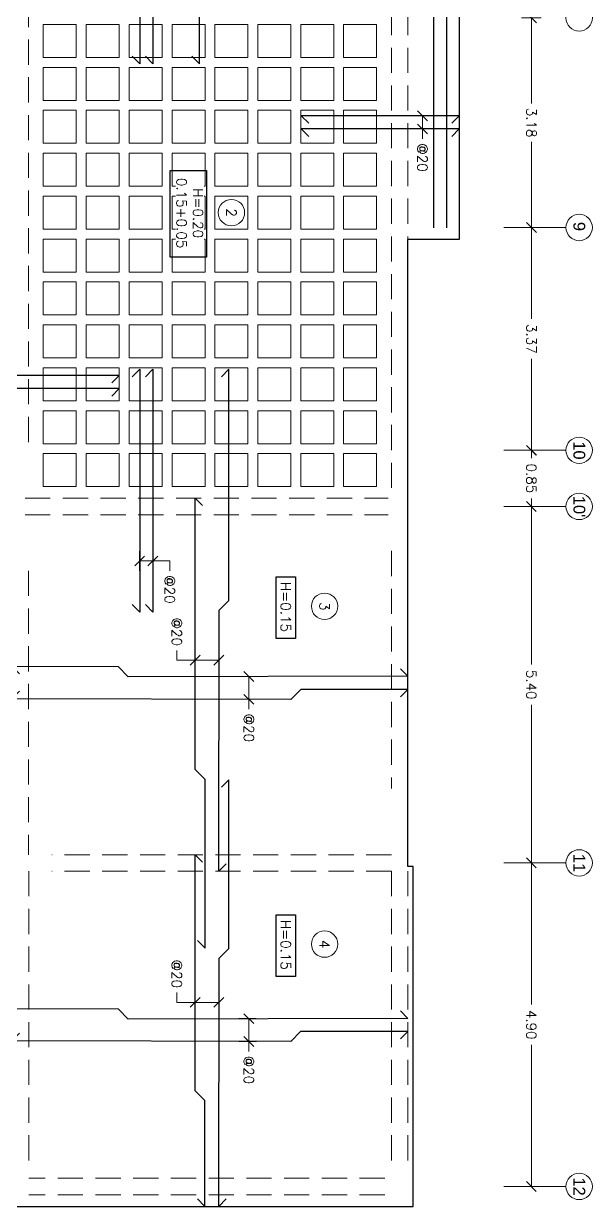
# Model space of a CAD drawing. Header units: metres. Extents: x -44 to 358, y -286 to 66.
# Drawn here: x 29.46 to 38.07, y -217.07 to -199.15 of the extents above; entities that cross this region are included whole.
import ezdxf
from ezdxf.enums import TextEntityAlignment as Align

# ---------------------------------------------------------------- set-up
doc = ezdxf.new("R2010")
doc.units = ezdxf.units.M
doc.header["$LTSCALE"] = 0.3
doc.header["$PDMODE"] = 3
doc.linetypes.add('Grid Line 1_2_', pattern=[22.225, 12.7, -3.175, 3.175, -3.175])
doc.linetypes.add('HIDDEN', pattern=[9.525, 6.35, -3.175])
for name, color, linetype, lineweight in [('0-S-GRID', 1, 'Continuous', 9), ('0-S-GRID-IDEN', 1, 'Continuous', 9), ('BOVEDILLA', 8, 'Continuous', 5), ('Columnas', 7, 'Continuous', 18), ('VIGAS', 1, 'HIDDEN', 15)]:
    doc.layers.add(name, color=color, linetype=linetype, lineweight=lineweight)
for name, color, linetype in [('ACERO', 5, 'Continuous'), ('BP', 3, 'Continuous'), ('DIMTEXTO', 4, 'Continuous')]:
    doc.layers.add(name, color=color, linetype=linetype)
doc.styles.add('Arial_2', font='arial.ttf', dxfattribs={"height": 0.2})
doc.styles.add('SMPLEX', font='simplex.shx')
doc.dimstyles.new('DIM-75', dxfattribs={"dimscale": 0.75, "dimtxt": 0.2, "dimasz": 0.2, "dimexe": 0.2, "dimexo": 0.2, "dimgap": 0.1, "dimtad": 0, "dimtih": 1, "dimtoh": 1, "dimzin": 0, "dimdsep": 46, "dimtxsty": 'SMPLEX', "dimblk1": 'OBLIQUE', "dimblk2": 'OBLIQUE', "dimsah": 1, "dimcen": 0.2, "dimclrd": 4, "dimclre": 4, "dimclrt": 4, "dimadec": 0, "dimazin": 0, "dimtfac": 1, "dimtmove": 0, "dimatfit": 3, "dimldrblk": 'OBLIQUE', "dimfxl": 0.2, "dimfxlon": 1, "dimtfill": 1, "dimtolj": 1, "dimtzin": 0, "dimarcsym": 0})

# ---------------------------------------------------------------- blocks, each defined once
blk = doc.blocks.new('*U2266')
at = {"layer": 'BOVEDILLA'}
blk.add_lwpolyline([(-0.25, -0.25), (0.25, -0.25), (0.25, 0.25), (-0.25, 0.25)], close=True, dxfattribs=at)
blk = doc.blocks.new('*U2267')
at = {"layer": 'BOVEDILLA', "color": 0, "linetype": 'ByBlock', "lineweight": -2, "transparency": 16777216}
for p in [(0, 0), (0.65, 0), (1.3, 0), (1.95, 0), (2.6, 0), (3.25, 0), (3.9, 0), (4.55, 0), (5.2, 0), (5.85, 0), (6.5, 0), (7.15, 0), (7.8, 0), (0, -0.65), (0.65, -0.65), (1.3, -0.65), (1.95, -0.65), (2.6, -0.65), (3.25, -0.65), (3.9, -0.65), (4.55, -0.65), (5.2, -0.65), (5.85, -0.65), (6.5, -0.65), (7.15, -0.65), (7.8, -0.65), (0, -1.3), (0.65, -1.3), (1.3, -1.3), (1.95, -1.3), (2.6, -1.3), (3.25, -1.3), (3.9, -1.3), (4.55, -1.3), (5.2, -1.3), (5.85, -1.3), (6.5, -1.3), (7.15, -1.3), (7.8, -1.3), (0, -1.95), (0.65, -1.95), (1.3, -1.95), (1.95, -1.95), (2.6, -1.95), (3.25, -1.95), (3.9, -1.95), (4.55, -1.95), (5.2, -1.95), (5.85, -1.95), (6.5, -1.95), (7.15, -1.95), (7.8, -1.95), (0, -2.6), (0.65, -2.6), (1.3, -2.6), (1.95, -2.6), (2.6, -2.6), (3.25, -2.6), (3.9, -2.6), (4.55, -2.6), (5.2, -2.6), (5.85, -2.6), (6.5, -2.6), (7.15, -2.6), (7.8, -2.6), (0, -3.25), (0.65, -3.25), (1.3, -3.25), (1.95, -3.25), (2.6, -3.25), (3.25, -3.25), (3.9, -3.25), (4.55, -3.25), (5.2, -3.25), (5.85, -3.25), (6.5, -3.25), (7.15, -3.25), (7.8, -3.25), (0, -3.9), (0.65, -3.9), (1.3, -3.9), (1.95, -3.9), (2.6, -3.9), (3.25, -3.9), (3.9, -3.9), (4.55, -3.9), (5.2, -3.9), (5.85, -3.9), (6.5, -3.9), (7.15, -3.9), (7.8, -3.9), (0, -4.55), (0.65, -4.55), (1.3, -4.55), (1.95, -4.55), (2.6, -4.55), (3.25, -4.55), (3.9, -4.55), (4.55, -4.55), (5.2, -4.55), (5.85, -4.55), (6.5, -4.55), (7.15, -4.55), (7.8, -4.55)]:
    blk.add_blockref('*U2266', p, dxfattribs=at)
blk = doc.blocks.new('_OBLIQUE')
at = {"color": 0, "linetype": 'ByBlock'}
blk.add_line((-0.5, -0.5), (0.5, 0.5), dxfattribs=at)
blk = doc.blocks.new('*D2295')
at = {"layer": 'DEFPOINTS', "color": 0, "transparency": 16777216}
for p in [(36.1, -19.808), (35.9, -19.904), (36.1, -19.904)]:
    blk.add_point(p, dxfattribs=at)
at = {"layer": 'DIMTEXTO', "color": 4, "lineweight": -2, "transparency": 16777216}
for p, q in [((35.9, -19.808), (35.9, -19.658)), ((36.1, -19.808), (36.1, -19.658)), ((35.9, -19.808), (36.1, -19.808)), ((36.1, -19.808), (36.25, -19.808))]:
    blk.add_line(p, q, dxfattribs=at)
at = {"layer": 'DIMTEXTO', "color": 4, "lineweight": -2, "transparency": 16777216, "xscale": 0.15, "yscale": 0.15, "zscale": 0.15, "rotation": 180}
blk.add_blockref('_OBLIQUE', (35.9, -19.808), dxfattribs=at)
at = {"layer": 'DIMTEXTO', "color": 4, "lineweight": -2, "transparency": 16777216, "xscale": 0.15, "yscale": 0.15, "zscale": 0.15}
blk.add_blockref('_OBLIQUE', (36.1, -19.808), dxfattribs=at)
at = {"layer": 'DIMTEXTO', "color": 4, "transparency": 16777216, "insert": (36.532, -19.808), "char_height": 0.15, "attachment_point": 5, "style": 'SMPLEX', "bg_fill": 3, "box_fill_scale": 1.1, "bg_fill_color": 256, "bg_fill_true_color": 13158600, "bg_fill_transparency": 0}
blk.add_mtext('\\A1;@20', dxfattribs=at)
blk = doc.blocks.new('*D2233')
at = {"layer": 'DEFPOINTS', "color": 0, "ltscale": 0.2, "transparency": 16777216}
for p in [(37.592, -18.157), (34.417, -18.574), (37.592, -18.574)]:
    blk.add_point(p, dxfattribs=at)
at = {"layer": 'DIMTEXTO', "color": 4, "lineweight": -2, "ltscale": 0.2, "transparency": 16777216}
for p, q in [((34.417, -18.307), (34.417, -18.007)), ((37.592, -18.307), (37.592, -18.007)), ((34.417, -18.157), (35.715, -18.157)), ((37.592, -18.157), (36.294, -18.157))]:
    blk.add_line(p, q, dxfattribs=at)
at = {"layer": 'DIMTEXTO', "color": 4, "lineweight": -2, "ltscale": 0.2, "transparency": 16777216, "xscale": 0.15, "yscale": 0.15, "zscale": 0.15, "rotation": 180}
blk.add_blockref('_OBLIQUE', (34.417, -18.157), dxfattribs=at)
at = {"layer": 'DIMTEXTO', "color": 4, "lineweight": -2, "ltscale": 0.2, "transparency": 16777216, "xscale": 0.15, "yscale": 0.15, "zscale": 0.15}
blk.add_blockref('_OBLIQUE', (37.592, -18.157), dxfattribs=at)
at = {"layer": 'DIMTEXTO', "color": 4, "ltscale": 0.2, "transparency": 16777216, "insert": (36.004, -18.157), "char_height": 0.15, "attachment_point": 5, "style": 'SMPLEX', "bg_fill": 3, "box_fill_scale": 1.1, "bg_fill_color": 256, "bg_fill_true_color": 13158600, "bg_fill_transparency": 0}
blk.add_mtext('\\A1;3.18', dxfattribs=at)
blk = doc.blocks.new('*D2234')
at = {"layer": 'DEFPOINTS', "color": 0, "ltscale": 0.2, "transparency": 16777216}
for p in [(40.967, -18.157), (37.592, -18.574), (40.967, -18.574)]:
    blk.add_point(p, dxfattribs=at)
at = {"layer": 'DIMTEXTO', "color": 4, "lineweight": -2, "ltscale": 0.2, "transparency": 16777216}
for p, q in [((37.592, -18.307), (37.592, -18.007)), ((40.967, -18.307), (40.967, -18.007)), ((37.592, -18.157), (38.976, -18.157)), ((40.967, -18.157), (39.583, -18.157))]:
    blk.add_line(p, q, dxfattribs=at)
at = {"layer": 'DIMTEXTO', "color": 4, "lineweight": -2, "ltscale": 0.2, "transparency": 16777216, "xscale": 0.15, "yscale": 0.15, "zscale": 0.15, "rotation": 180}
blk.add_blockref('_OBLIQUE', (37.592, -18.157), dxfattribs=at)
at = {"layer": 'DIMTEXTO', "color": 4, "lineweight": -2, "ltscale": 0.2, "transparency": 16777216, "xscale": 0.15, "yscale": 0.15, "zscale": 0.15}
blk.add_blockref('_OBLIQUE', (40.967, -18.157), dxfattribs=at)
at = {"layer": 'DIMTEXTO', "color": 4, "ltscale": 0.2, "transparency": 16777216, "insert": (39.279, -18.157), "char_height": 0.15, "attachment_point": 5, "style": 'SMPLEX', "bg_fill": 3, "box_fill_scale": 1.1, "bg_fill_color": 256, "bg_fill_true_color": 13158600, "bg_fill_transparency": 0}
blk.add_mtext('\\A1;3.37', dxfattribs=at)
blk = doc.blocks.new('*D2235')
at = {"layer": 'DEFPOINTS', "color": 0, "ltscale": 0.2, "transparency": 16777216}
for p in [(41.817, -18.157), (40.967, -18.574), (41.817, -18.574)]:
    blk.add_point(p, dxfattribs=at)
at = {"layer": 'DIMTEXTO', "color": 4, "lineweight": -2, "ltscale": 0.2, "transparency": 16777216}
for p, q in [((40.967, -18.307), (40.967, -18.007)), ((41.817, -18.307), (41.817, -18.007)), ((40.967, -18.157), (41.088, -18.157)), ((41.817, -18.157), (41.696, -18.157))]:
    blk.add_line(p, q, dxfattribs=at)
at = {"layer": 'DIMTEXTO', "color": 4, "lineweight": -2, "ltscale": 0.2, "transparency": 16777216, "xscale": 0.15, "yscale": 0.15, "zscale": 0.15, "rotation": 180}
blk.add_blockref('_OBLIQUE', (40.967, -18.157), dxfattribs=at)
at = {"layer": 'DIMTEXTO', "color": 4, "lineweight": -2, "ltscale": 0.2, "transparency": 16777216, "xscale": 0.15, "yscale": 0.15, "zscale": 0.15}
blk.add_blockref('_OBLIQUE', (41.817, -18.157), dxfattribs=at)
at = {"layer": 'DIMTEXTO', "color": 4, "ltscale": 0.2, "transparency": 16777216, "insert": (41.392, -18.157), "char_height": 0.15, "attachment_point": 5, "style": 'SMPLEX', "bg_fill": 3, "box_fill_scale": 1.1, "bg_fill_color": 256, "bg_fill_true_color": 13158600, "bg_fill_transparency": 0}
blk.add_mtext('\\A1;0.85', dxfattribs=at)
blk = doc.blocks.new('*D2236')
at = {"layer": 'DEFPOINTS', "color": 0, "ltscale": 0.2, "transparency": 16777216}
for p in [(52.117, -18.157), (47.217, -18.574), (52.117, -18.574)]:
    blk.add_point(p, dxfattribs=at)
at = {"layer": 'DIMTEXTO', "color": 4, "lineweight": -2, "ltscale": 0.2, "transparency": 16777216}
for p, q in [((47.217, -18.307), (47.217, -18.007)), ((52.117, -18.307), (52.117, -18.007)), ((47.217, -18.157), (49.363, -18.157)), ((52.117, -18.157), (49.971, -18.157))]:
    blk.add_line(p, q, dxfattribs=at)
at = {"layer": 'DIMTEXTO', "color": 4, "lineweight": -2, "ltscale": 0.2, "transparency": 16777216, "xscale": 0.15, "yscale": 0.15, "zscale": 0.15, "rotation": 180}
blk.add_blockref('_OBLIQUE', (47.217, -18.157), dxfattribs=at)
at = {"layer": 'DIMTEXTO', "color": 4, "lineweight": -2, "ltscale": 0.2, "transparency": 16777216, "xscale": 0.15, "yscale": 0.15, "zscale": 0.15}
blk.add_blockref('_OBLIQUE', (52.117, -18.157), dxfattribs=at)
at = {"layer": 'DIMTEXTO', "color": 4, "ltscale": 0.2, "transparency": 16777216, "insert": (49.667, -18.157), "char_height": 0.15, "attachment_point": 5, "style": 'SMPLEX', "bg_fill": 3, "box_fill_scale": 1.1, "bg_fill_color": 256, "bg_fill_true_color": 13158600, "bg_fill_transparency": 0}
blk.add_mtext('\\A1;4.90', dxfattribs=at)
blk = doc.blocks.new('*D2231')
at = {"layer": 'DEFPOINTS', "color": 0, "ltscale": 0.2, "transparency": 16777216}
for p in [(47.217, -18.157), (41.817, -18.574), (47.217, -18.574)]:
    blk.add_point(p, dxfattribs=at)
at = {"layer": 'DIMTEXTO', "color": 4, "lineweight": -2, "ltscale": 0.2, "transparency": 16777216}
for p, q in [((41.817, -18.307), (41.817, -18.007)), ((47.217, -18.307), (47.217, -18.007)), ((41.817, -18.157), (44.213, -18.157)), ((47.217, -18.157), (44.821, -18.157))]:
    blk.add_line(p, q, dxfattribs=at)
at = {"layer": 'DIMTEXTO', "color": 4, "lineweight": -2, "ltscale": 0.2, "transparency": 16777216, "xscale": 0.15, "yscale": 0.15, "zscale": 0.15, "rotation": 180}
blk.add_blockref('_OBLIQUE', (41.817, -18.157), dxfattribs=at)
at = {"layer": 'DIMTEXTO', "color": 4, "lineweight": -2, "ltscale": 0.2, "transparency": 16777216, "xscale": 0.15, "yscale": 0.15, "zscale": 0.15}
blk.add_blockref('_OBLIQUE', (47.217, -18.157), dxfattribs=at)
at = {"layer": 'DIMTEXTO', "color": 4, "ltscale": 0.2, "transparency": 16777216, "insert": (44.517, -18.157), "char_height": 0.15, "attachment_point": 5, "style": 'SMPLEX', "bg_fill": 3, "box_fill_scale": 1.1, "bg_fill_color": 256, "bg_fill_true_color": 13158600, "bg_fill_transparency": 0}
blk.add_mtext('\\A1;5.40', dxfattribs=at)
blk = doc.blocks.new('*D2275')
at = {"layer": 'DEFPOINTS', "color": 0, "transparency": 16777216}
for p in [(43.176, -23.893), (42.643, -24.093), (43.176, -24.093)]:
    blk.add_point(p, dxfattribs=at)
at = {"layer": 'DIMTEXTO', "color": 4, "lineweight": -2, "transparency": 16777216}
for p, q in [((42.643, -23.893), (42.643, -23.636)), ((42.643, -23.636), (42.793, -23.636)), ((42.793, -23.893), (42.493, -23.893)), ((42.643, -24.093), (42.643, -23.893)), ((42.793, -24.093), (42.493, -24.093))]:
    blk.add_line(p, q, dxfattribs=at)
at = {"layer": 'DIMTEXTO', "color": 4, "lineweight": -2, "transparency": 16777216, "xscale": 0.15, "yscale": 0.15, "zscale": 0.15}
for p, rotation in [((42.643, -23.893), 90), ((42.643, -24.093), 270)]:
    blk.add_blockref('_OBLIQUE', p, dxfattribs=dict(at, rotation=rotation))
at = {"layer": 'DIMTEXTO', "color": 4, "transparency": 16777216, "insert": (43.075, -23.636), "char_height": 0.15, "attachment_point": 5, "style": 'SMPLEX', "bg_fill": 3, "box_fill_scale": 1.1, "bg_fill_color": 256, "bg_fill_true_color": 13158600, "bg_fill_transparency": 0}
blk.add_mtext('\\A1;@20', dxfattribs=at)
blk = doc.blocks.new('*D2281')
at = {"layer": 'DEFPOINTS', "color": 0, "transparency": 16777216}
for p in [(45.579, -22.891), (44.147, -23.252), (45.579, -23.252)]:
    blk.add_point(p, dxfattribs=at)
at = {"layer": 'DIMTEXTO', "color": 4, "lineweight": -2, "transparency": 16777216}
for p, q in [((44.297, -22.891), (43.997, -22.891)), ((44.147, -22.891), (44.147, -23.252)), ((44.297, -23.252), (43.997, -23.252)), ((44.147, -23.252), (44.147, -23.529)), ((44.147, -23.529), (43.997, -23.529))]:
    blk.add_line(p, q, dxfattribs=at)
at = {"layer": 'DIMTEXTO', "color": 4, "lineweight": -2, "transparency": 16777216, "xscale": 0.15, "yscale": 0.15, "zscale": 0.15}
for p, rotation in [((44.147, -22.891), 90), ((44.147, -23.252), 270)]:
    blk.add_blockref('_OBLIQUE', p, dxfattribs=dict(at, rotation=rotation))
at = {"layer": 'DIMTEXTO', "color": 4, "transparency": 16777216, "insert": (43.715, -23.529), "char_height": 0.15, "attachment_point": 5, "style": 'SMPLEX', "bg_fill": 3, "box_fill_scale": 1.1, "bg_fill_color": 256, "bg_fill_true_color": 13158600, "bg_fill_transparency": 0}
blk.add_mtext('\\A1;@20', dxfattribs=at)
blk = doc.blocks.new('*D2282')
at = {"layer": 'DEFPOINTS', "color": 0, "transparency": 16777216}
for p in [(44.394, -22.175), (44.739, -22.171), (44.394, -22.437)]:
    blk.add_point(p, dxfattribs=at)
at = {"layer": 'DIMTEXTO', "color": 4, "lineweight": -2, "transparency": 16777216}
for p, q in [((44.394, -22.325), (44.394, -22.587)), ((44.739, -22.321), (44.739, -22.587)), ((44.394, -22.437), (44.739, -22.437)), ((44.739, -22.437), (44.889, -22.437))]:
    blk.add_line(p, q, dxfattribs=at)
at = {"layer": 'DIMTEXTO', "color": 4, "lineweight": -2, "transparency": 16777216, "xscale": 0.15, "yscale": 0.15, "zscale": 0.15, "rotation": 180}
blk.add_blockref('_OBLIQUE', (44.394, -22.437), dxfattribs=at)
at = {"layer": 'DIMTEXTO', "color": 4, "lineweight": -2, "transparency": 16777216, "xscale": 0.15, "yscale": 0.15, "zscale": 0.15}
blk.add_blockref('_OBLIQUE', (44.739, -22.437), dxfattribs=at)
at = {"layer": 'DIMTEXTO', "color": 4, "transparency": 16777216, "insert": (45.171, -22.437), "char_height": 0.15, "attachment_point": 5, "style": 'SMPLEX', "bg_fill": 3, "box_fill_scale": 1.1, "bg_fill_color": 256, "bg_fill_true_color": 13158600, "bg_fill_transparency": 0}
blk.add_mtext('\\A1;@20', dxfattribs=at)
blk = doc.blocks.new('*D2283')
at = {"layer": 'DEFPOINTS', "color": 0, "transparency": 16777216}
for p in [(50.761, -22.892), (49.329, -23.253), (50.761, -23.253)]:
    blk.add_point(p, dxfattribs=at)
at = {"layer": 'DIMTEXTO', "color": 4, "lineweight": -2, "transparency": 16777216}
for p, q in [((49.479, -22.892), (49.179, -22.892)), ((49.329, -22.892), (49.329, -23.253)), ((49.479, -23.253), (49.179, -23.253)), ((49.329, -23.253), (49.329, -23.53)), ((49.329, -23.53), (49.179, -23.53))]:
    blk.add_line(p, q, dxfattribs=at)
at = {"layer": 'DIMTEXTO', "color": 4, "lineweight": -2, "transparency": 16777216, "xscale": 0.15, "yscale": 0.15, "zscale": 0.15}
for p, rotation in [((49.329, -22.892), 90), ((49.329, -23.253), 270)]:
    blk.add_blockref('_OBLIQUE', p, dxfattribs=dict(at, rotation=rotation))
at = {"layer": 'DIMTEXTO', "color": 4, "transparency": 16777216, "insert": (48.897, -23.53), "char_height": 0.15, "attachment_point": 5, "style": 'SMPLEX', "bg_fill": 3, "box_fill_scale": 1.1, "bg_fill_color": 256, "bg_fill_true_color": 13158600, "bg_fill_transparency": 0}
blk.add_mtext('\\A1;@20', dxfattribs=at)
blk = doc.blocks.new('*D2284')
at = {"layer": 'DEFPOINTS', "color": 0, "transparency": 16777216}
for p in [(49.576, -22.176), (49.921, -22.172), (49.576, -22.438)]:
    blk.add_point(p, dxfattribs=at)
at = {"layer": 'DIMTEXTO', "color": 4, "lineweight": -2, "transparency": 16777216}
for p, q in [((49.576, -22.326), (49.576, -22.588)), ((49.921, -22.322), (49.921, -22.588)), ((49.576, -22.438), (49.921, -22.438)), ((49.921, -22.438), (50.071, -22.438))]:
    blk.add_line(p, q, dxfattribs=at)
at = {"layer": 'DIMTEXTO', "color": 4, "lineweight": -2, "transparency": 16777216, "xscale": 0.15, "yscale": 0.15, "zscale": 0.15, "rotation": 180}
blk.add_blockref('_OBLIQUE', (49.576, -22.438), dxfattribs=at)
at = {"layer": 'DIMTEXTO', "color": 4, "lineweight": -2, "transparency": 16777216, "xscale": 0.15, "yscale": 0.15, "zscale": 0.15}
blk.add_blockref('_OBLIQUE', (49.921, -22.438), dxfattribs=at)
at = {"layer": 'DIMTEXTO', "color": 4, "transparency": 16777216, "insert": (50.353, -22.438), "char_height": 0.15, "attachment_point": 5, "style": 'SMPLEX', "bg_fill": 3, "box_fill_scale": 1.1, "bg_fill_color": 256, "bg_fill_true_color": 13158600, "bg_fill_transparency": 0}
blk.add_mtext('\\A1;@20', dxfattribs=at)
blk = doc.blocks.new('*D2294')
at = {"layer": 'DEFPOINTS', "color": 0, "transparency": 16777216}
for p in [(47.217, -18.574), (46.142, -29.688), (46.142, -29.988)]:
    blk.add_point(p, dxfattribs=at)
at = {"layer": 'DIMTEXTO', "color": 4, "lineweight": -2, "transparency": 16777216}
for p, q in [((46.142, -29.838), (46.142, -29.538)), ((47.217, -29.538), (47.217, -29.838)), ((46.142, -29.688), (46.39, -29.688)), ((47.217, -29.688), (46.969, -29.688))]:
    blk.add_line(p, q, dxfattribs=at)
at = {"layer": 'DIMTEXTO', "color": 4, "lineweight": -2, "transparency": 16777216, "xscale": 0.15, "yscale": 0.15, "zscale": 0.15, "rotation": 180}
blk.add_blockref('_OBLIQUE', (46.142, -29.688), dxfattribs=at)
at = {"layer": 'DIMTEXTO', "color": 4, "lineweight": -2, "transparency": 16777216, "xscale": 0.15, "yscale": 0.15, "zscale": 0.15}
blk.add_blockref('_OBLIQUE', (47.217, -29.688), dxfattribs=at)
at = {"layer": 'DIMTEXTO', "color": 4, "transparency": 16777216, "insert": (46.679, -29.688), "char_height": 0.15, "attachment_point": 5, "style": 'SMPLEX', "bg_fill": 3, "box_fill_scale": 1.1, "bg_fill_color": 256, "bg_fill_true_color": 13158600, "bg_fill_transparency": 0}
blk.add_mtext('\\A1;1.08', dxfattribs=at)
blk = doc.blocks.new('A$C2e44df1d')
at = {"layer": '0-S-GRID-IDEN'}
for centre in [(19.609, 25.706), (22.784, 25.706), (26.159, 25.706), (27.009, 25.706), (32.409, 25.706), (37.309, 25.706), (28.522, 21.849), (33.639, 21.849), (22.559, 20.437)]:
    blk.add_circle(centre, 0.2, dxfattribs=at)
at = {"layer": 'ACERO'}
blk.add_line((22.79, 23.703), (15.858, 23.703), dxfattribs=at)
for points in [[(21.204, 23.776), (21.092, 23.889), (21.092, 21.495), (21.204, 21.608)], [(21.404, 23.776), (21.292, 23.889), (21.292, 21.495), (21.404, 21.608)], [(29.468, 23), (29.581, 23.112), (29.592, 18.875), (29.441, 18.725), (29.433, 17.112), (29.545, 17.224)], [(29.893, 22.999), (29.781, 23.112), (29.782, 21.487), (29.932, 21.337), (29.924, 17.112), (29.808, 17.225)], [(34.65, 22.999), (34.763, 23.111), (34.774, 18.873), (34.623, 18.724), (34.615, 15.417), (34.727, 15.529)], [(35.075, 22.998), (34.963, 23.111), (34.964, 21.486), (35.114, 21.336), (35.106, 17.111), (34.99, 17.224)], [(32.422, 20.358), (32.534, 20.247), (28.582, 20.25), (28.432, 20.4), (24.932, 20.4), (25.045, 20.287)], [(37.499, 20.357), (37.611, 20.246), (33.854, 20.249), (33.704, 20.399), (31.15, 20.399), (31.262, 20.286)], [(20.191, 19.838), (20.303, 19.951), (16.489, 19.95), (16.339, 19.8), (11.584, 19.8), (11.697, 19.913)], [(33.585, 19.925), (33.698, 20.037), (31.146, 20.037), (30.996, 19.887), (26.884, 19.887), (26.997, 19.999)], [(37.498, 19.924), (37.611, 20.036), (36.01, 20.036), (35.86, 19.886), (32.284, 19.886), (32.397, 19.998)], [(16.51, 19.134), (16.398, 19.247), (20.303, 19.247), (20.191, 19.134)], [(25.045, 19.134), (24.932, 19.247), (28.61, 19.247), (28.497, 19.134)], [(16.51, 18.934), (16.398, 19.047), (20.303, 19.047), (20.191, 18.934)], [(25.045, 18.934), (24.932, 19.047), (28.61, 19.047), (28.497, 18.934)], [(25.137, 18.624), (25.024, 18.737), (25.024, 15.059), (25.137, 15.172)], [(25.337, 18.624), (25.224, 18.737), (25.224, 15.059), (25.337, 15.172)]]:
    blk.add_lwpolyline(points, dxfattribs=at)
at = {"layer": 'BP', "ltscale": 0.2}
for points in [[(15.669, 23.106), (15.669, 23.889), (22.966, 23.889), (22.966, 23.106)], [(11.584, 4.922), (11.581, 3.123), (24.784, 3.123), (24.784, 2.512), (27.134, 2.512), (27.134, 3.123), (37.611, 3.123), (37.611, 23.189), (32.464, 23.189), (32.464, 23.112)], [(32.464, 23.112), (22.966, 23.112)]]:
    blk.add_lwpolyline(points, dxfattribs=at)
at = {"layer": 'DIMTEXTO', "color": 4}
for points in [[(28.076, 21.409), (29.012, 21.409), (29.012, 21.117), (28.076, 21.117)], [(33.193, 21.409), (34.129, 21.409), (34.129, 21.117), (33.193, 21.117)], [(21.921, 20.059), (23.235, 20.059), (23.235, 19.511), (21.921, 19.511)]]:
    blk.add_lwpolyline(points, close=True, dxfattribs=at)
at = {"layer": 'VIGAS', "ltscale": 0.2}
for p, q in [((18.346, 23.112), (26.884, 23.112)), ((27.684, 23.112), (31.284, 23.112)), ((32.534, 23.112), (37.084, 23.11)), ((18.346, 22.862), (26.884, 22.862)), ((26.884, 17.312), (26.884, 22.812)), ((27.134, 17.312), (27.134, 22.812)), ((27.684, 22.862), (31.284, 22.862)), ((32.284, 22.862), (32.284, 17.717)), ((32.534, 22.862), (32.534, 17.717)), ((32.534, 22.862), (37.084, 22.86)), ((37.184, 22.76), (37.184, 17.367)), ((37.434, 22.76), (37.434, 17.367)), ((26.034, 17.362), (16.285, 17.362)), ((27.984, 17.362), (32.284, 17.364)), ((32.534, 17.365), (37.084, 17.367)), ((26.034, 17.112), (16.285, 17.112)), ((27.984, 17.112), (32.284, 17.114)), ((32.534, 17.115), (37.084, 17.117))]:
    blk.add_line(p, q, dxfattribs=at)
at = {"layer": 'BOVEDILLA'}
blk.add_blockref('*U2267', (18.659, 22.387), dxfattribs=at)
at = {"layer": 'DIMTEXTO', "style": 'SMPLEX'}
for s, p in [('3', (28.522, 21.849)), ('4', (33.639, 21.849)), ('2', (22.559, 20.437))]:
    blk.add_text(s, height=0.15, dxfattribs=at).set_placement(p, align=Align.MIDDLE_CENTER)
at = {"layer": 'DIMTEXTO', "width": 0.16835, "style": 'Arial_2'}
for s, insert, char_height, attachment_point in [('9', (22.838, 25.798), 0.179, 3), ('10', (26.161, 25.798), 0.1786, 2), ("10'", (27.011, 25.798), 0.1786, 2), ('11', (32.411, 25.798), 0.1786, 2), ('12', (37.311, 25.798), 0.1786, 2)]:
    blk.add_mtext(s, dxfattribs=dict(at, insert=insert, char_height=char_height, attachment_point=attachment_point))
at = {"layer": 'DIMTEXTO', "ltscale": 0.2}
for base, p1, p2, picture, middle, set_off in [((22.784005184, 24.982042168), (19.609005182, 24.565836365), (22.784005184, 24.565836365), '*D2233', (21.196505183, 24.982042168), (-14.807979804, 43.139447788)), ((37.309, 24.982), (32.409, 24.566), (37.309, 24.566), '*D2236', (34.859, 24.982), (-14.808, 43.139))]:
    dim = blk.add_linear_dim(base=base, p1=p1, p2=p2, dimstyle='DIM-75', override={"dimtmove": 1}, dxfattribs=at)
    dim.commit()
    dim.dimension.update_dxf_attribs({"geometry": picture, "text_midpoint": middle, "insert": set_off})
at = {"layer": '0-S-GRID', "linetype": 'Grid Line 1_2_'}
blk.add_line((37.309, 25.506), (37.309, 24.566), dxfattribs=at)
blk.add_line((37.309, 25.506), (37.309, 24.566), dxfattribs=at)
at = {"layer": 'DIMTEXTO', "color": 4, "char_height": 0.15, "attachment_point": 5, "rotation": 0, "style": 'SMPLEX', "bg_fill": 3, "box_fill_scale": 1.1, "bg_fill_color": 256, "bg_fill_true_color": 13158600, "bg_fill_transparency": 0}
for s, insert in [('\\A1;H=0.15', (28.532, 21.26)), ('\\A1;H=0.15', (33.649, 21.26)), ('\\A1;H=0.20\\P0.15+0.05', (22.566, 19.806))]:
    blk.add_mtext(s, dxfattribs=dict(at, insert=insert))
at = {"layer": 'DIMTEXTO', "ltscale": 0.2}
dim = blk.add_linear_dim(base=(26.159005182, 24.982042198), p1=(22.784005184, 24.565836365), p2=(26.159005182, 24.565836395), dimstyle='DIM-75', override={"dimtmove": 1}, dxfattribs=at)
dim.commit()
dim.dimension.update_dxf_attribs({"geometry": '*D2234', "text_midpoint": (24.471505183, 24.982042198), "insert": (-14.807979804, 43.139447788)})
at = {"layer": 'DIMTEXTO'}
dim = blk.add_linear_dim(base=(21.292, 23.332), p1=(21.092, 23.235), p2=(21.292, 23.235), text='@20', dimstyle='DIM-75', dxfattribs=at)
dim.commit()
dim.dimension.update_dxf_attribs({"geometry": '*D2295', "text_midpoint": (21.724, 23.332), "insert": (-14.808, 43.139)})
for base, p1, p2, angle, picture, middle in [((29.586, 20.703), (29.931, 20.969), (29.586, 20.964), 0, '*D2282', (30.363, 20.703)), ((34.768, 20.702), (35.113, 20.968), (34.768, 20.963), 0, '*D2284', (35.545, 20.702)), ((29.339, 19.887), (30.771, 20.248), (30.771, 19.887), 90, '*D2281', (28.907, 19.61)), ((34.521, 19.886), (35.953, 20.247), (35.953, 19.886), 90, '*D2283', (34.089, 19.609)), ((27.835, 19.047), (28.368, 19.247), (28.368, 19.047), 90, '*D2275', (28.267, 19.504))]:
    dim = blk.add_linear_dim(base=base, p1=p1, p2=p2, angle=angle, text='@20', dimstyle='DIM-75', dxfattribs=at)
    dim.commit()
    dim.dimension.update_dxf_attribs({"geometry": picture, "text_midpoint": middle, "dimtype": 128, "insert": (-14.808, 43.139)})
at = {"layer": '0-S-GRID', "linetype": 'Grid Line 1_2_'}
blk.add_line((22.784, 25.506), (22.784, 24.566), dxfattribs=at)
blk.add_line((22.784, 25.506), (22.784, 24.566), dxfattribs=at)
at = {"layer": 'ACERO'}
blk.add_line((22.79, 23.503), (15.858, 23.503), dxfattribs=at)
at = {"layer": 'DIMTEXTO', "ltscale": 0.2}
dim = blk.add_linear_dim(base=(27.009, 24.982), p1=(26.159, 24.566), p2=(27.009, 24.566), dimstyle='DIM-75', override={"dimtmove": 1}, dxfattribs=at)
dim.commit()
dim.dimension.update_dxf_attribs({"geometry": '*D2235', "text_midpoint": (26.584, 24.982), "insert": (-14.808, 43.139)})
at = {"layer": '0-S-GRID', "linetype": 'Grid Line 1_2_'}
blk.add_line((26.159, 25.506), (26.159, 24.566), dxfattribs=at)
blk.add_line((26.159, 25.506), (26.159, 24.566), dxfattribs=at)
at = {"layer": 'DIMTEXTO', "ltscale": 0.2}
dim = blk.add_linear_dim(base=(32.409, 24.982), p1=(27.009, 24.566), p2=(32.409, 24.566), dimstyle='DIM-75', override={"dimtmove": 1}, dxfattribs=at)
dim.commit()
dim.dimension.update_dxf_attribs({"geometry": '*D2231', "text_midpoint": (29.709, 24.982), "insert": (-14.808, 43.139)})
at = {"layer": '0-S-GRID', "linetype": 'Grid Line 1_2_'}
blk.add_line((27.009, 25.506), (27.009, 24.566), dxfattribs=at)
blk.add_line((27.009, 25.506), (27.009, 24.566), dxfattribs=at)
at = {"layer": 'DIMTEXTO'}
dim = blk.add_linear_dim(base=(31.3338, 13.4517), p1=(32.409, 24.5658), p2=(31.3338, 13.1517), dimstyle='DIM-75', dxfattribs=at)
dim.commit()
dim.dimension.update_dxf_attribs({"geometry": '*D2294', "text_midpoint": (31.8714, 13.4517), "insert": (-14.808, 43.1394)})
at = {"layer": '0-S-GRID', "linetype": 'Grid Line 1_2_'}
blk.add_line((32.409, 25.506), (32.409, 24.566), dxfattribs=at)
blk.add_line((32.409, 25.506), (32.409, 24.566), dxfattribs=at)

msp = doc.modelspace()

# ---------------------------------------------------------------- block references
at = {"layer": 'Columnas', "ltscale": 0.2, "rotation": 270}
msp.add_blockref('A$C2e44df1d', (12.1686769, -179.4578727), dxfattribs=at)

doc.saveas('drawing.dxf')
